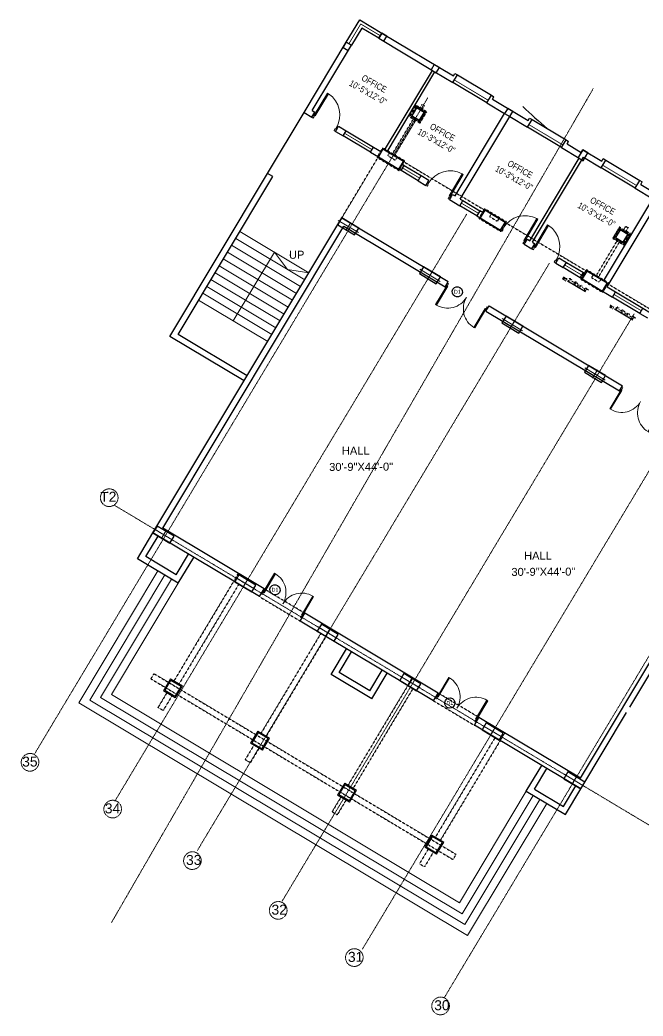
# Model space of a CAD drawing. Header units: inches. Extents: x -110725 to 51121, y 8404 to 44825.
# Drawn here: x -49094 to -48160, y 43082 to 44575 of the extents above; entities that cross this region are included whole.
import ezdxf
from ezdxf.enums import TextEntityAlignment as Align

# ---------------------------------------------------------------- set-up
doc = ezdxf.new("R2010")
doc.units = ezdxf.units.IN
doc.header["$LTSCALE"] = 0.1
doc.header["$MEASUREMENT"] = 0
doc.linetypes.add('CENTER', pattern=[2, 1.25, -0.25, 0.25, -0.25])
doc.linetypes.add('DASHED2', pattern=[0.375, 0.25, -0.125])
doc.layers.get('0').update_dxf_attribs({"color": 1, "lineweight": 0})
for name, color, linetype in [('COL', 6, 'Continuous'), ('GF', 1, 'Continuous'), ('GFT', 4, 'Continuous'), ('GFW', 5, 'Continuous')]:
    doc.layers.add(name, color=color, linetype=linetype)
for name, color, linetype, lineweight in [('dim', 252, 'Continuous', 0), ('DOOR', 32, 'Continuous', 0), ('GRID', 8, 'CENTER', 0), ('PLASTER', 7, 'Continuous', 0), ('PROPOSED', 40, 'Continuous', 0), ('stair', 5, 'Continuous', 0)]:
    doc.layers.add(name, color=color, linetype=linetype, lineweight=lineweight)
doc.styles.add('ARIAL', font='arial.ttf')
doc.styles.add('as', font='arial.ttf')
doc.styles.add('ROMAND', font='romand.shx')
doc.styles.add('ROMANS', font='arial.ttf', dxfattribs={"width": 0.8, "height": 15})

# ---------------------------------------------------------------- blocks, each defined once
blk = doc.blocks.new('DD3')
for p, q in [((-70.5, 34.9), (-70.5, 1.9)), ((-70.5, 34.9), (-69, 34.9)), ((-69, 1.9), (-69, 34.9)), ((-1.5, 34.9), (-3, 34.9)), ((-3, 1.9), (-3, 34.9)), ((-1.5, 34.9), (-1.5, 1.9)), ((-72, 1.9), (-72, -1.9)), ((-70.5, 1.9), (-72, 1.9)), ((-69, 1.9), (-70.5, 1.9)), ((-70.5, 0.4), (-70.5, 1.9)), ((-69.8, 0.4), (-70.5, 0.4)), ((-69.8, -1.9), (-69.8, 0.4)), ((-1.5, 1.9), (-3, 1.9)), ((-1.5, 0.4), (-2.2, 0.4)), ((-2.2, 0.4), (-2.2, -1.9)), ((-1.5, 1.9), (-1.5, 0.4)), ((0, 1.9), (-1.5, 1.9)), ((0, -1.9), (0, 1.9)), ((-72, -1.9), (-69.8, -1.9)), ((-2.2, -1.9), (0, -1.9))]:
    blk.add_line(p, q)
for centre, start, end in [((-69, 1.9), 359.9824, 90), ((-3, 1.9), 90, 180.0176)]:
    blk.add_arc(centre, 33, start, end)
blk = doc.blocks.new('D-6-dub')
blk.add_blockref('DD3', (0, 0))
blk = doc.blocks.new('D-1')
for points in [[(1.5, 34.9), (1.5, 1.9), (3, 1.9), (3, 34.9)], [(2.2, 0.4), (2.2, -1.9), (0, -1.9), (0, 1.9), (1.5, 1.9), (1.5, 0.4)], [(33.7, 0.4), (34.5, 0.4), (34.5, 1.9), (36, 1.9), (36, -1.9), (33.7, -1.9)]]:
    blk.add_lwpolyline(points, close=True)
blk.add_arc((1.5, 1.9), 33, 0, 87.3947)

msp = doc.modelspace()

# ---------------------------------------------------------------- hatches: boundary and pattern name
at = {"layer": 'PROPOSED', "linetype": 'Continuous', "extrusion": (-0.132116, 0.079088, 0.988074)}
h = msp.add_hatch(dxfattribs=at)
h.set_pattern_fill('ANSI31', color=256, scale=74.9997, angle=195.91222084, style=0)
h.set_pattern_definition([(240.912221, (-38374.843, 2277.266), (8.1925541, -4.5576286), [])])
h.paths.add_polyline_path([(-13291.73056, -63810.27108), (-13291.59921, -62761.27528), (-13129.60005, -62762.79556), (-13129.73121, -63810.29136)])

# ---------------------------------------------------------------- linework, layer by layer
at = {"layer": 'COL', "extrusion": (-0.132116, 0.079088, 0.988074)}
for p, q in [((-48551.76122, 44555.52678, 12.98289), (-48556.3848, 44547.80526, 12.98272)), ((-48556.3848, 44547.80526, 12.98272), (-48548.75538, 44543.2368, 14.36852)), ((-48544.1318, 44550.95832, 14.36869), (-48551.76122, 44555.52678, 12.98289)), ((-48548.75538, 44543.2368, 14.36852), (-48544.1318, 44550.95832, 14.36869)), ((-48604.85756, 44541.86356, 6.977), (-48609.48114, 44534.14204, 6.97683)), ((-48609.48114, 44534.14204, 6.97683), (-48601.85172, 44529.57357, 8.36263)), ((-48597.22814, 44537.29509, 8.3628), (-48604.85756, 44541.86356, 6.977)), ((-48601.85172, 44529.57357, 8.36263), (-48597.22814, 44537.29509, 8.3628)), ((-48473.13582, 44508.4462, 27.26434), (-48477.7594, 44500.72468, 27.26417)), ((-48477.7594, 44500.72468, 27.26417), (-48470.12998, 44496.15622, 28.64997)), ((-48465.5064, 44503.87774, 28.65014), (-48473.13582, 44508.4462, 27.26434)), ((-48470.12998, 44496.15622, 28.64997), (-48465.5064, 44503.87774, 28.65014)), ((-48363.14504, 44442.58415, 47.24297), (-48367.76862, 44434.86263, 47.2428)), ((-48355.51562, 44438.01569, 48.62878), (-48363.14504, 44442.58415, 47.24297)), ((-48367.76862, 44434.86263, 47.2428), (-48360.1392, 44430.29417, 48.6286)), ((-48360.1392, 44430.29417, 48.6286), (-48355.51562, 44438.01569, 48.62878)), ((-48250.49939, 44380.37743, 67.28401), (-48257.43476, 44368.79515, 67.28375)), ((-48242.86997, 44375.80896, 68.66981), (-48250.49939, 44380.37743, 67.28401)), ((-48257.43476, 44368.79515, 67.28375), (-48249.80535, 44364.22669, 68.66955)), ((-48249.80535, 44364.22669, 68.66955), (-48242.86997, 44375.80896, 68.66981))]:
    msp.add_line(p, q, dxfattribs=at)
at = {"layer": 'COL', "linetype": 'Continuous', "extrusion": (-0.132116, 0.079088, 0.988074)}
for p, q in [((-48611.60675, 44278.40738, 27.16216), (-48617.78468, 44268.11991, 27.15954)), ((-48586.19532, 44263.14588, 31.7815), (-48611.60675, 44278.40738, 27.16216)), ((-48617.78468, 44268.11991, 27.15954), (-48592.37325, 44252.85841, 31.77887)), ((-48592.37325, 44252.85841, 31.77887), (-48586.19532, 44263.14588, 31.7815)), ((-48489.24777, 44205.21381, 49.38138), (-48495.4257, 44194.92634, 49.37876)), ((-48463.83634, 44189.9523, 54.00071), (-48489.24777, 44205.21381, 49.38138)), ((-48495.4257, 44194.92634, 49.37876), (-48470.01427, 44179.66483, 53.99809)), ((-48470.01427, 44179.66483, 53.99809), (-48463.83634, 44189.9523, 54.00071)), ((-48365.64026, 44131.22293, 71.83136), (-48371.81819, 44120.93546, 71.82873)), ((-48340.22882, 44115.96143, 76.45069), (-48365.64026, 44131.22293, 71.83136)), ((-48371.81819, 44120.93546, 71.82873), (-48346.40676, 44105.67396, 76.44807)), ((-48346.40676, 44105.67396, 76.44807), (-48340.22882, 44115.96143, 76.45069)), ((-48242.03262, 44057.23227, 94.28133), (-48248.21055, 44046.9448, 94.27871)), ((-48216.62118, 44041.97077, 98.90066), (-48242.03262, 44057.23227, 94.28133)), ((-48248.21055, 44046.9448, 94.27871), (-48222.79911, 44031.6833, 98.89804)), ((-48222.79911, 44031.6833, 98.89804), (-48216.62118, 44041.97077, 98.90066)), ((-48888.30389, 43816.28386, 27.15428), (-48894.46743, 43805.98776, 27.15428)), ((-48862.87063, 43801.05876, 31.77362), (-48888.30389, 43816.28386, 27.15428)), ((-48894.46743, 43805.98776, 27.15428), (-48869.03417, 43790.76267, 31.77361)), ((-48869.03417, 43790.76267, 31.77361), (-48862.87063, 43801.05876, 31.77362)), ((-48765.83167, 43743.24443, 49.3763), (-48772.0096, 43732.95697, 49.37368)), ((-48740.42023, 43727.98293, 53.99564), (-48765.83167, 43743.24443, 49.3763)), ((-48772.0096, 43732.95697, 49.37368), (-48746.59816, 43717.69546, 53.99301)), ((-48746.59816, 43717.69546, 53.99301), (-48740.42023, 43727.98293, 53.99564)), ((-48642.24102, 43669.22547, 71.82627), (-48648.41895, 43658.938, 71.82365)), ((-48616.82959, 43653.96396, 76.4456), (-48642.24102, 43669.22547, 71.82627)), ((-48648.41895, 43658.938, 71.82365), (-48623.00752, 43643.6765, 76.44298)), ((-48623.00752, 43643.6765, 76.44298), (-48616.82959, 43653.96396, 76.4456)), ((-48518.7209, 43595.08907, 94.27621), (-48524.89883, 43584.8016, 94.27359)), ((-48493.30947, 43579.82756, 98.89554), (-48518.7209, 43595.08907, 94.27621)), ((-48524.89883, 43584.8016, 94.27359), (-48499.4874, 43569.54009, 98.89292)), ((-48499.4874, 43569.54009, 98.89292), (-48493.30947, 43579.82756, 98.89554)), ((-48395.12677, 43521.07591, 116.72618), (-48401.30471, 43510.78844, 116.72356)), ((-48369.71534, 43505.8144, 121.34551), (-48395.12677, 43521.07591, 116.72618)), ((-48401.30471, 43510.78844, 116.72356), (-48375.89327, 43495.52693, 121.34289)), ((-48375.89327, 43495.52693, 121.34289), (-48369.71534, 43505.8144, 121.34551)), ((-48272.815, 43447.81023, 138.94486), (-48278.99293, 43437.52276, 138.94224)), ((-48247.40356, 43432.54872, 143.56419), (-48272.815, 43447.81023, 138.94486)), ((-48278.99293, 43437.52276, 138.94224), (-48253.58149, 43422.26125, 143.56157)), ((-48253.58149, 43422.26125, 143.56157), (-48247.40356, 43432.54872, 143.56419))]:
    msp.add_line(p, q, dxfattribs=at)
at = {"layer": 'dim', "linetype": 'Continuous', "extrusion": (-0.132116, 0.079088, 0.988074)}
for p, q in [((-48586.74314, 44256.47599, 32.24212), (-48617.23686, 44274.7898, 26.69892)), ((-48605.69676, 44259.46041, 29.46895), (-48598.28324, 44271.80538, 29.47209)), ((-48464.38416, 44183.28242, 54.46133), (-48494.87788, 44201.59622, 48.91814)), ((-48483.33778, 44186.26684, 51.68816), (-48475.92426, 44198.6118, 51.69131)), ((-48340.77665, 44109.29154, 76.91131), (-48371.27037, 44127.60535, 71.36811)), ((-48359.73027, 44112.27596, 74.13814), (-48352.31675, 44124.62092, 74.14128)), ((-48217.169, 44035.30088, 99.36129), (-48247.66273, 44053.61469, 93.81809)), ((-48236.12262, 44038.2853, 96.58811), (-48228.70911, 44050.63026, 96.59126)), ((-48863.40907, 43794.3882, 32.23555), (-48893.92899, 43812.65832, 26.69235)), ((-48882.36716, 43797.3456, 29.46394), (-48874.97091, 43809.70092, 29.46395)), ((-48740.96805, 43721.31304, 54.45626), (-48771.46177, 43739.62685, 48.91306)), ((-48759.92167, 43724.29747, 51.68309), (-48752.50815, 43736.64243, 51.68623)), ((-48617.37741, 43647.29408, 76.90623), (-48647.87113, 43665.60788, 71.36303)), ((-48636.33103, 43650.2785, 74.13305), (-48628.91751, 43662.62346, 74.1362)), ((-48493.85729, 43573.15768, 99.35617), (-48524.35101, 43591.47148, 93.81297)), ((-48512.81091, 43576.1421, 96.58299), (-48505.39739, 43588.48706, 96.58614)), ((-48370.26316, 43499.14452, 121.80614), (-48400.75688, 43517.45832, 116.26294)), ((-48389.21678, 43502.12894, 119.03296), (-48381.80326, 43514.4739, 119.03611)), ((-48247.95138, 43425.87884, 144.02481), (-48278.4451, 43444.19264, 138.48161)), ((-48266.905, 43428.86326, 141.25164), (-48259.49148, 43441.20822, 141.25479))]:
    msp.add_line(p, q, dxfattribs=at)
at = {"layer": 'GF', "extrusion": (-0.132116, 0.079088, 0.988074)}
for p, q in [((-48556.3848, 44547.80526, 12.98272), (-48551.76122, 44555.52678, 12.98289)), ((-48556.3848, 44547.80526, 12.98272), (-48475.85205, 44499.58257, 27.61062)), ((-48551.76122, 44555.52678, 12.98289), (-48444.5255, 44491.31445, 32.4611)), ((-48604.85756, 44541.86356, 6.977), (-48597.22814, 44537.29509, 8.3628)), ((-48472.03734, 44497.29833, 28.30352), (-48445.33437, 44481.3087, 33.15382)), ((-48442.21371, 44495.17521, 32.46118), (-48438.399, 44492.89098, 33.15408)), ((-48387.53621, 44462.43454, 42.39276), (-48383.7215, 44460.15031, 43.08566)), ((-48386.03329, 44456.28955, 43.08557), (-48332.62736, 44424.31029, 52.78618)), ((-48394.47158, 44450.85226, 42.3925), (-48367.76862, 44434.86263, 47.2428)), ((-48360.1392, 44430.29417, 48.6286), (-48333.43624, 44414.30454, 53.47891)), ((-48330.31557, 44428.17105, 52.78627), (-48326.50086, 44425.88681, 53.47917)), ((-48275.63807, 44395.43037, 62.71784), (-48271.82336, 44393.14614, 63.41074)), ((-48282.57345, 44383.8481, 62.71758), (-48255.87048, 44367.85847, 67.56788)), ((-48274.13515, 44389.28538, 63.41065), (-48252.81118, 44376.51667, 67.28392)), ((-48252.81118, 44376.51667, 67.28392), (-48250.49939, 44380.37743, 67.28401)), ((-48250.49939, 44380.37743, 67.28401), (-48222.22911, 44363.45618, 72.41845)), ((-48329.84781, 44244.31419, 67.56511), (-48255.87048, 44367.85847, 67.56788)), ((-48326.0331, 44242.02995, 68.25801), (-48249.74398, 44369.43499, 68.26087)), ((-48249.74398, 44369.43499, 68.26087), (-48223.03798, 44353.45043, 73.11117)), ((-48219.91732, 44367.31694, 72.41853), (-48216.10261, 44365.03271, 73.11143)), ((-48522.76066, 44349.33954, 33.36423), (-48526.37959, 44351.50655, 32.70689)), ((-48522.76066, 44349.33954, 33.36423), (-48518.13707, 44357.06106, 33.36441)), ((-48522.76066, 44349.33954, 33.36423), (-48522.76066, 44349.33954, 33.36423)), ((-48518.13707, 44357.06106, 33.36441), (-48521.75601, 44359.22807, 32.70707)), ((-48497.32926, 44334.11132, 37.98357), (-48492.70568, 44341.83284, 37.98374)), ((-48485.88513, 44327.25862, 40.06227), (-48481.26155, 44334.98014, 40.06244)), ((-48165.23982, 44334.57627, 82.35011), (-48161.42511, 44332.29204, 83.04301)), ((-48172.17519, 44322.99399, 82.34985), (-48145.47526, 44306.99929, 87.20015)), ((-48163.7369, 44328.43128, 83.04292), (-48110.28459, 44296.41736, 92.7525)), ((-48450.28118, 44305.93912, 46.52934), (-48445.6576, 44313.66063, 46.52952)), ((-48434.9254, 44296.74414, 49.31855), (-48430.30182, 44304.46565, 49.31873)), ((-48219.45259, 44183.45501, 87.19737), (-48145.47526, 44306.99929, 87.20015)), ((-48214.13496, 44175.02579, 88.58309), (-48137.84584, 44302.43083, 88.58595)), ((-48894.46517, 43805.99147, 27.15428), (-48611.60675, 44278.40738, 27.16216)), ((-48611.60675, 44278.40738, 27.16216), (-48452.13769, 44182.925, 56.12742)), ((-48879.9006, 43813.00576, 28.54028), (-48608.60052, 44266.1175, 28.54784)), ((-48608.60052, 44266.1175, 28.54784), (-48456.76103, 44175.20333, 56.12729)), ((-48338.2861, 44238.8769, 66.87203), (-48333.66252, 44246.59842, 66.87221)), ((-48326.84197, 44232.0242, 68.95073), (-48322.21839, 44239.74572, 68.95091)), ((-48291.23802, 44210.7047, 75.41781), (-48286.61444, 44218.42621, 75.41798)), ((-48279.79389, 44203.852, 77.49651), (-48275.17031, 44211.57351, 77.49668)), ((-48456.76103, 44175.20333, 56.12729), (-48452.13769, 44182.925, 56.12742)), ((-48206.04285, 44159.69016, 90.89258), (-48201.41926, 44167.41168, 90.89276)), ((-48395.72448, 44138.6576, 67.2137), (-48391.10115, 44146.37926, 67.21383)), ((-48391.10115, 44146.37926, 67.21383), (-48191.22868, 44026.70527, 103.51778)), ((-48165.35262, 44135.32501, 98.28352), (-48160.72903, 44143.04653, 98.2837)), ((-48395.72448, 44138.6576, 67.2137), (-48195.85202, 44018.98361, 103.51765)), ((-48195.85202, 44018.98361, 103.51765), (-48191.22868, 44026.70527, 103.51778)), ((-48254.27605, 43438.41197, 142.17596), (-47982.97598, 43891.52371, 142.18352)), ((-48180.32687, 43544.60743, 143.56361), (-47970.72308, 43894.67716, 143.56945)), ((-48728.06421, 43722.0864, 56.11973), (-48879.9006, 43813.00576, 28.54028)), ((-48917.58185, 43767.38315, 27.15364), (-48894.46517, 43805.99147, 27.15428)), ((-48905.32895, 43770.5366, 28.53957), (-48886.8356, 43801.42326, 28.54008)), ((-48734.99922, 43710.50389, 56.11954), (-48894.46517, 43805.99147, 27.15428)), ((-48856.53498, 43730.83123, 38.24192), (-48917.58185, 43767.38315, 27.15364)), ((-48859.54121, 43743.12111, 36.85625), (-48905.32895, 43770.5366, 28.53957)), ((-48859.54121, 43743.12111, 36.85625), (-48841.04786, 43774.00777, 36.85677)), ((-48856.53498, 43730.83123, 38.24192), (-48833.41829, 43769.43955, 38.24257)), ((-48734.99922, 43710.50389, 56.11954), (-48728.06421, 43722.0864, 56.11973)), ((-48673.96319, 43673.95731, 67.20595), (-48667.02818, 43685.5398, 67.20614)), ((-48467.15188, 43565.87222, 103.5101), (-48667.02818, 43685.5398, 67.20614)), ((-48474.08689, 43554.28972, 103.5099), (-48673.96319, 43673.95731, 67.20595)), ((-48627.66413, 43593.79287, 79.81314), (-48604.54745, 43632.4012, 79.81378)), ((-48615.41123, 43596.94632, 81.19907), (-48596.91788, 43627.83298, 81.19958)), ((-48566.61725, 43557.24095, 90.90142), (-48627.66413, 43593.79287, 79.81314)), ((-48569.62348, 43569.53083, 89.51575), (-48615.41123, 43596.94632, 81.19907)), ((-48569.62348, 43569.53083, 89.51575), (-48551.13014, 43600.41749, 89.51627)), ((-48566.61725, 43557.24095, 90.90142), (-48543.50057, 43595.84927, 90.90207)), ((-48474.08795, 43554.28794, 103.5099), (-48467.15188, 43565.87222, 103.5101)), ((-48413.05141, 43517.74221, 114.59631), (-48406.11555, 43529.32613, 114.5965)), ((-48254.27605, 43438.41197, 142.17596), (-48406.11555, 43529.32613, 114.5965)), ((-48253.58149, 43422.26125, 143.56157), (-48184.95021, 43536.88577, 143.56348)), ((-48253.58149, 43422.26125, 143.56157), (-48413.05056, 43517.74363, 114.59631)), ((-48335.19153, 43418.67593, 132.93645), (-48312.07484, 43457.28425, 132.93709)), ((-48322.93862, 43421.82937, 134.32238), (-48304.44528, 43452.71603, 134.32289)), ((-48279.70441, 43395.94281, 142.17525), (-48261.21106, 43426.82947, 142.17577)), ((-48335.19153, 43418.67593, 132.93645), (-48276.69818, 43383.65293, 143.56092)), ((-48322.93862, 43421.82937, 134.32238), (-48279.70441, 43395.94281, 142.17525)), ((-48276.69818, 43383.65293, 143.56092), (-48253.58149, 43422.26125, 143.56157))]:
    msp.add_line(p, q, dxfattribs=at)
at = {"layer": 'GF', "linetype": 'Continuous', "extrusion": (-0.132116, 0.079088, 0.988074)}
for p, q in [((-48668.04652, 44436.33615, 6.97463), (-48604.85756, 44541.86356, 6.977)), ((-48655.79352, 44439.4892, 8.36061), (-48597.22814, 44537.29509, 8.3628)), ((-48547.51758, 44379.89905, 27.60793), (-48475.85205, 44499.58257, 27.61062)), ((-48543.70288, 44377.61481, 28.30083), (-48472.03734, 44497.29833, 28.30352)), ((-48445.33437, 44481.3087, 33.15382), (-48438.399, 44492.89098, 33.15408)), ((-48444.5255, 44491.31445, 32.4611), (-48442.21371, 44495.17521, 32.46118)), ((-48394.47158, 44450.85226, 42.3925), (-48387.53621, 44462.43454, 42.39276)), ((-48386.03329, 44456.28955, 43.08557), (-48383.7215, 44460.15031, 43.08566)), ((-48655.79352, 44439.4892, 8.36061), (-48651.97881, 44437.20497, 9.05351)), ((-48668.04652, 44436.33615, 6.97463), (-48656.6024, 44429.48345, 9.05333)), ((-48656.6024, 44429.48345, 9.05333), (-48651.97881, 44437.20497, 9.05351)), ((-48441.74595, 44311.31835, 47.24002), (-48367.76862, 44434.86263, 47.2428)), ((-48434.11653, 44306.74989, 48.62583), (-48360.1392, 44430.29417, 48.6286)), ((-48333.43624, 44414.30454, 53.47891), (-48326.50086, 44425.88681, 53.47917)), ((-48332.62736, 44424.31029, 52.78618), (-48330.31557, 44428.17105, 52.78627)), ((-48620.99844, 44408.16395, 15.52041), (-48616.37486, 44415.88546, 15.52058)), ((-48616.37486, 44415.88546, 15.52058), (-48604.93073, 44409.03276, 17.59928)), ((-48609.55431, 44401.31125, 17.59911), (-48604.93073, 44409.03276, 17.59928)), ((-48620.99844, 44408.16395, 15.52041), (-48609.55431, 44401.31125, 17.59911)), ((-48282.57345, 44383.8481, 62.71758), (-48275.63807, 44395.43037, 62.71784)), ((-48568.86408, 44376.94609, 24.99005), (-48564.2405, 44384.66761, 24.99022)), ((-48564.2405, 44384.66761, 24.99022), (-48552.27368, 44377.50193, 27.16386)), ((-48274.13515, 44389.28538, 63.41065), (-48271.82336, 44393.14614, 63.41074)), ((-48568.86408, 44376.94609, 24.99005), (-48556.89727, 44369.78041, 27.16369)), ((-48223.03798, 44353.45043, 73.11117), (-48216.10261, 44365.03271, 73.11143)), ((-48222.22911, 44363.45618, 72.41845), (-48219.91732, 44367.31694, 72.41853)), ((-48869.17238, 44100.45014, 6.96708), (-48722.75892, 44344.96486, 6.97258)), ((-48856.91938, 44103.60319, 8.35306), (-48715.1295, 44340.3964, 8.35838)), ((-48715.1295, 44340.3964, 8.35838), (-48722.75892, 44344.96486, 6.97258)), ((-48497.32926, 44334.11132, 37.98357), (-48485.88513, 44327.25862, 40.06227)), ((-48492.70568, 44341.83284, 37.98374), (-48481.26155, 44334.98014, 40.06244)), ((-48172.17519, 44322.99399, 82.34985), (-48165.23982, 44334.57627, 82.35011)), ((-48163.7369, 44328.43128, 83.04292), (-48161.42511, 44332.29204, 83.04301)), ((-48450.28118, 44305.93912, 46.52934), (-48434.9254, 44296.74414, 49.31855)), ((-48445.6576, 44313.66063, 46.52952), (-48441.74595, 44311.31835, 47.24002)), ((-48434.11653, 44306.74989, 48.62583), (-48430.30182, 44304.46565, 49.31873)), ((-48404.77159, 44289.17825, 53.95601), (-48409.39518, 44281.45674, 53.95584)), ((-48399.68531, 44286.13261, 54.87988), (-48404.77159, 44289.17825, 53.95601)), ((-48409.39518, 44281.45674, 53.95584), (-48404.3089, 44278.41109, 54.87971)), ((-48333.66252, 44246.59842, 66.87221), (-48329.84781, 44244.31419, 67.56511)), ((-48338.2861, 44238.8769, 66.87203), (-48326.84197, 44232.0242, 68.95073)), ((-48326.0331, 44242.02995, 68.25801), (-48322.21839, 44239.74572, 68.95091)), ((-48286.61444, 44218.42621, 75.41798), (-48275.17031, 44211.57351, 77.49668)), ((-48291.23802, 44210.7047, 75.41781), (-48279.79389, 44203.852, 77.49651)), ((-48254.3625, 44188.62378, 82.11584), (-48249.73892, 44196.34529, 82.11602)), ((-48254.3625, 44188.62378, 82.11584), (-48251.72053, 44187.04177, 82.59573)), ((-48249.73892, 44196.34529, 82.11602), (-48249.23236, 44196.04197, 82.20803)), ((-48249.23236, 44196.04197, 82.20803), (-48247.09694, 44194.76329, 82.5959)), ((-48229.41959, 44173.68806, 86.64645), (-48206.04285, 44159.69016, 90.89258)), ((-48214.13496, 44175.02579, 88.58309), (-48201.41926, 44167.41168, 90.89276)), ((-48160.72903, 44143.04653, 98.2837), (-48149.2849, 44136.19383, 100.3624)), ((-48165.35262, 44135.32501, 98.28352), (-48153.90849, 44128.47231, 100.36222)), ((-48758.02312, 44033.8944, 27.15614), (-48869.17238, 44100.45014, 6.96708)), ((-48753.39954, 44041.61592, 27.15631), (-48856.91938, 44103.60319, 8.35306))]:
    msp.add_line(p, q, dxfattribs=at)
at = {"layer": 'GF', "extrusion": (-0.132116, 0.079088, 0.988074), "elevation": 9951.06256}
for points in [[(-13208.46307, -63667.91549), (-13208.46138, -63654.41554), (-13221.96132, -63654.41385), (-13221.96301, -63667.9138)], [(-13143.21474, -63679.17361), (-13129.71479, -63679.1753), (-13129.71029, -63643.17545), (-13143.21023, -63643.17376)], [(-13143.1922, -63499.17433), (-13129.69226, -63499.17602), (-13129.68775, -63463.17617), (-13143.18769, -63463.17448)], [(-13208.41799, -63307.91693), (-13208.4163, -63294.41698), (-13221.91625, -63294.41529), (-13221.91794, -63307.91524)], [(-13143.16966, -63319.17505), (-13129.66972, -63319.17675), (-13129.66521, -63283.17689), (-13143.16516, -63283.1752)], [(-12296.86584, -63541.18815), (-12296.86416, -63523.18822), (-12278.86424, -63523.18989), (-12278.86591, -63541.18982)], [(-12296.85259, -63369.09291), (-12296.85426, -63387.09283), (-12278.85433, -63387.09451), (-12278.85266, -63369.09458)], [(-12296.83998, -63233.41557), (-12296.8383, -63215.41565), (-12278.83838, -63215.41732), (-12278.84005, -63233.41725)], [(-12296.82123, -63061.32033), (-12296.8229, -63079.32026), (-12278.82297, -63079.32193), (-12278.8213, -63061.32201)]]:
    msp.add_lwpolyline(points, close=True, dxfattribs=at)
at = {"layer": 'GFT', "extrusion": (-0.132116, 0.079088, 0.988074)}
for p, q in [((-48273.68727, 44184.2399, 79.88282), (-48246.55929, 44167.99577, 84.81032)), ((-48203.01375, 44141.92087, 92.7199), (-48175.88576, 44125.67674, 97.6474))]:
    msp.add_line(p, q, dxfattribs=at)
for centre in [(-13017.08444, -63471.37006, 9951.06256), (-12493.38759, -63476.27161, 9951.06256), (-12482.15307, -63160.53381, 9951.06256)]:
    msp.add_circle(centre, 7.69521, dxfattribs=at)
msp.add_arc((-14445.71756, -63281.32991, 9951.06256), 1166.86302, 347.68018086, 350.11157815, dxfattribs=at)
at = {"layer": 'GFW', "linetype": 'Continuous', "extrusion": (-0.132116, 0.079088, 0.988074)}
for p, q in [((-48604.85756, 44541.86356, 6.977), (-48584.82203, 44575.32347, 6.97776)), ((-48584.82203, 44575.32347, 6.97776), (-48551.76122, 44555.52678, 12.98289)), ((-48581.81619, 44563.03348, 8.36338), (-48597.22814, 44537.29509, 8.3628)), ((-48556.3848, 44547.80526, 12.98272), (-48581.81619, 44563.03348, 8.36338)), ((-48438.399, 44492.89098, 33.15408), (-48387.53621, 44462.43454, 42.39276)), ((-48394.47158, 44450.85226, 42.3925), (-48445.33437, 44481.3087, 33.15382)), ((-48722.75892, 44344.96486, 6.97258), (-48668.04652, 44436.33615, 6.97463)), ((-48326.50086, 44425.88681, 53.47917), (-48275.63807, 44395.43037, 62.71784)), ((-48604.93073, 44409.03276, 17.59928), (-48564.2405, 44384.66761, 24.99022)), ((-48282.57345, 44383.8481, 62.71758), (-48333.43624, 44414.30454, 53.47891)), ((-48568.86408, 44376.94609, 24.99005), (-48609.55431, 44401.31125, 17.59911)), ((-48216.10261, 44365.03271, 73.11143), (-48165.23982, 44334.57627, 82.35011)), ((-48497.32926, 44334.11132, 37.98357), (-48522.76066, 44349.33954, 33.36423)), ((-48518.13707, 44357.06106, 33.36441), (-48492.70568, 44341.83284, 37.98374)), ((-48172.17519, 44322.99399, 82.34985), (-48223.03798, 44353.45043, 73.11117)), ((-48430.30182, 44304.46565, 49.31873), (-48404.77159, 44289.17825, 53.95601)), ((-48409.39518, 44281.45674, 53.95584), (-48434.9254, 44296.74414, 49.31855)), ((-48254.3625, 44188.62378, 82.11584), (-48279.79389, 44203.852, 77.49651)), ((-48275.17031, 44211.57351, 77.49668), (-48249.73892, 44196.34529, 82.11602)), ((-48165.35262, 44135.32501, 98.28352), (-48206.04285, 44159.69016, 90.89258)), ((-48201.41926, 44167.41168, 90.89276), (-48160.72903, 44143.04653, 98.2837))]:
    msp.add_line(p, q, dxfattribs=at)
at = {"layer": 'GFW', "linetype": 'DASHED2', "extrusion": (-0.132116, 0.079088, 0.988074)}
for p, q in [((-48495.94213, 44440.80425, 29.62911), (-48491.31855, 44448.52577, 29.62929)), ((-48492.55128, 44438.77382, 30.24502), (-48487.9277, 44446.49534, 30.2452)), ((-48491.31855, 44448.52577, 29.62929), (-48487.9277, 44446.49534, 30.2452)), ((-48536.39848, 44373.24097, 29.62759), (-48502.87751, 44429.22197, 29.62885)), ((-48533.00763, 44371.21054, 30.24351), (-48499.48665, 44427.19154, 30.24476)), ((-48611.60966, 44278.40912, 27.16163), (-48556.89727, 44369.78041, 27.16369)), ((-48540.42512, 44375.65211, 28.8962), (-48542.73691, 44371.79135, 28.89611)), ((-48542.73691, 44371.79135, 28.89611), (-48531.29278, 44364.93865, 30.97481)), ((-48528.98099, 44368.79941, 30.9749), (-48531.29278, 44364.93865, 30.97481)), ((-48519.44422, 44363.08882, 32.70715), (-48397.37352, 44289.99337, 54.87997)), ((-48387.83675, 44284.28279, 56.61222), (-48390.14854, 44280.42203, 56.61213)), ((-48390.14854, 44280.42203, 56.61213), (-48378.70441, 44273.56933, 58.69083)), ((-48376.39262, 44277.43009, 58.69092), (-48378.70441, 44273.56933, 58.69083)), ((-48366.85585, 44271.71951, 60.42317), (-48244.78515, 44198.62405, 82.59599)), ((-48190.76539, 44258.06561, 85.06115), (-48186.14181, 44265.78713, 85.06133)), ((-48187.37454, 44256.03518, 85.67707), (-48182.75096, 44263.7567, 85.67724)), ((-48186.14181, 44265.78713, 85.06133), (-48182.75096, 44263.7567, 85.67724)), ((-48231.22174, 44190.50233, 85.05964), (-48197.70077, 44246.48334, 85.06089)), ((-48227.83089, 44188.4719, 85.67555), (-48194.30991, 44244.45291, 85.67681)), ((-48235.24838, 44192.91347, 84.32824), (-48237.56017, 44189.05271, 84.32815)), ((-48237.56017, 44189.05271, 84.32815), (-48226.11604, 44182.20001, 86.40686)), ((-48223.80425, 44186.06077, 86.40694), (-48226.11604, 44182.20001, 86.40686)), ((-48214.26748, 44180.35019, 88.13919), (-48092.19678, 44107.25473, 110.31201)), ((-48773.61083, 43733.62437, 49.10616), (-48766.67516, 43745.2088, 49.10629)), ((-48773.61083, 43733.62437, 49.10616), (-48863.87361, 43582.87201, 49.10364)), ((-48765.98141, 43729.0559, 50.49196), (-48856.24404, 43578.3038, 50.48945)), ((-48667.02536, 43685.54451, 67.20614), (-48728.0699, 43722.07689, 56.11973)), ((-48734.99776, 43710.50633, 56.11954), (-48673.96122, 43673.96059, 67.20595)), ((-48635.348, 43650.8428, 74.21933), (-48628.413, 43662.42529, 74.21952)), ((-48642.97847, 43655.4095, 72.83353), (-48732.46994, 43505.94536, 72.83103)), ((-48635.34876, 43650.84153, 74.21933), (-48724.84037, 43501.37714, 74.21683)), ((-48897.5121, 43587.27828, 44.25315), (-48892.88877, 43594.99994, 44.25328)), ((-48897.5121, 43587.27828, 44.25315), (-48444.93485, 43316.29686, 126.45728)), ((-48892.88877, 43594.99994, 44.25328), (-48440.31152, 43324.01852, 126.45741)), ((-48512.70102, 43577.40598, 96.49652), (-48505.76535, 43588.99042, 96.49665)), ((-48512.70102, 43577.40598, 96.49652), (-48602.19263, 43427.94159, 96.49403)), ((-48505.0716, 43572.83752, 97.88232), (-48594.56307, 43423.37338, 97.87983)), ((-48873.89084, 43566.14174, 49.10337), (-48886.9903, 43544.26369, 49.103)), ((-48866.26127, 43561.57352, 50.48917), (-48879.36073, 43539.69547, 50.4888)), ((-48406.11555, 43529.32613, 114.5965), (-48467.16009, 43565.8585, 103.51009)), ((-48879.36073, 43539.69547, 50.4888), (-48886.9903, 43544.26369, 49.103)), ((-48474.08795, 43554.28794, 103.5099), (-48413.05141, 43517.74221, 114.59631)), ((-48382.06776, 43499.19263, 120.22389), (-48471.56235, 43349.72327, 120.22139)), ((-48374.43819, 43494.62441, 121.60969), (-48367.50319, 43506.20691, 121.60988)), ((-48743.25772, 43487.92814, 72.83073), (-48756.35718, 43466.05009, 72.83037)), ((-48735.62816, 43483.35992, 74.21653), (-48748.72761, 43461.48187, 74.21617)), ((-48374.43819, 43494.62441, 121.60969), (-48463.93278, 43345.15506, 121.6072)), ((-48748.72761, 43461.48187, 74.21617), (-48756.35718, 43466.05009, 72.83037)), ((-48612.98042, 43409.92438, 96.49373), (-48626.07987, 43388.04633, 96.49336)), ((-48605.35085, 43405.35616, 97.87953), (-48618.45031, 43383.47811, 97.87916)), ((-48626.07987, 43388.04633, 96.49336), (-48618.45031, 43383.47811, 97.87916)), ((-48482.35013, 43331.70606, 120.22109), (-48495.44959, 43309.82801, 120.22073)), ((-48474.72056, 43327.13784, 121.6069), (-48487.82002, 43305.25979, 121.60653)), ((-48444.93485, 43316.29686, 126.45728), (-48440.31152, 43324.01852, 126.45741)), ((-48487.82002, 43305.25979, 121.60653), (-48495.44959, 43309.82801, 120.22073))]:
    msp.add_line(p, q, dxfattribs=at)
at = {"layer": 'GFW', "linetype": 'Continuous', "extrusion": (-0.132116, 0.079088, 0.988074), "const_width": 1.25, "elevation": 9951.06256}
for points in [[(-13252.73015, -63805.77598), (-13287.23002, -63805.77166), (-13287.2257, -63771.2718)], [(-13287.20178, -63580.27256), (-13287.20929, -63640.27232)], [(-13287.18525, -63448.27309), (-13287.19277, -63508.27285)], [(-13134.22255, -63741.29108), (-13134.21654, -63693.29127)], [(-13134.20973, -63638.90584), (-13134.20598, -63608.90596)], [(-13291.67518, -63320.77304), (-13291.68269, -63380.7728)], [(-13134.19676, -63535.2919), (-13134.19299, -63505.17544)], [(-13134.17385, -63352.29264), (-13134.17385, -63352.29264), (-13134.17009, -63322.29276)], [(-13134.16295, -63265.29298), (-13134.16295, -63265.29298), (-13134.15694, -63217.29318)]]:
    msp.add_lwpolyline(points, dxfattribs=at)
at = {"layer": 'GFW', "linetype": 'DASHED2', "extrusion": (-0.132116, 0.079088, 0.988074), "elevation": 9951.06256}
for points in [[(-13205.46346, -63670.91585), (-13205.46101, -63651.41593), (-13224.96094, -63651.41349), (-13224.96338, -63670.91341)], [(-13206.96326, -63669.41567), (-13206.9612, -63652.91573), (-13223.46113, -63652.91367), (-13223.4632, -63669.4136)], [(-13144.71492, -63680.67342), (-13128.21499, -63680.67548), (-13128.2101, -63641.67564), (-13144.71004, -63641.67357)], [(-13144.69238, -63500.67414), (-13128.19245, -63500.67621), (-13128.18757, -63461.67636), (-13144.6875, -63461.6743)], [(-13205.41838, -63310.91729), (-13205.41594, -63291.41737), (-13224.91586, -63291.41493), (-13224.9183, -63310.91485)], [(-13206.91819, -63309.41711), (-13206.91612, -63292.91718), (-13223.41605, -63292.91511), (-13223.41812, -63309.41505)], [(-13144.66984, -63320.67486), (-13128.16991, -63320.67693), (-13128.16503, -63281.67708), (-13144.66496, -63281.67502)]]:
    msp.add_lwpolyline(points, close=True, dxfattribs=at)
at = {"layer": 'GRID', "linetype": 'CENTER', "extrusion": (-0.132116, 0.079088, 0.988074)}
for p, q in [((-48235.01449, 44472.2883, 61.99775), (-48956.57547, 43221.91775, 65.60001)), ((-48482.50688, 44459.08392, 29.9624), (-49071.40929, 43475.52871, 29.94599)), ((-48424.35804, 44284.42749, 51.71737), (-48951.62724, 43403.80899, 51.70268)), ((-48300.759, 44210.42246, 74.16734), (-48828.02825, 43329.80388, 74.15265)), ((-48173.81889, 44134.41724, 97.22415), (-48701.08831, 43253.79837, 97.20946)), ((-48053.56086, 44062.41252, 119.06729), (-48580.83027, 43181.79366, 119.0526)), ((-47931.24718, 43989.14835, 141.2861), (-48458.50396, 43108.55057, 141.27141)), ((-48127.80566, 43353.91286, 165.84983), (-48952.76433, 43847.85831, 16.00798))]:
    msp.add_line(p, q, dxfattribs=at)
for centre in [(-12484.2415, -63763.66438, 9951.06256), (-12484.25647, -63763.65875, 9951.06256), (-12082.85781, -63660.45059, 9951.06256), (-12086.25584, -63516.48234, 9951.06256), (-12081.29914, -63372.56098, 9951.06256), (-12083.33686, -63222.18601, 9951.06256), (-12081.14574, -63086.41219, 9951.06256), (-12085.2975, -62936.4917, 9951.06256)]:
    msp.add_circle(centre, 13.30936, dxfattribs=at)
at = {"layer": 'PLASTER', "extrusion": (-0.132116, 0.079088, 0.988074), "elevation": 9951.06256}
for points in [[(-12298.36597, -63542.688), (-12298.36402, -63521.68809), (-12277.3641, -63521.69004), (-12277.36605, -63542.68995)], [(-12298.35244, -63367.59277), (-12298.3544, -63388.59269), (-12277.35448, -63388.59464), (-12277.35253, -63367.59472)], [(-12298.34011, -63234.91543), (-12298.33816, -63213.91551), (-12277.33824, -63213.91746), (-12277.34019, -63234.91738)], [(-12298.32108, -63059.8202), (-12298.32303, -63080.82011), (-12277.32312, -63080.82207), (-12277.32116, -63059.82215)]]:
    msp.add_lwpolyline(points, close=True, dxfattribs=at)
at = {"layer": 'stair', "linetype": 'Continuous', "extrusion": (-0.132116, 0.079088, 0.988074)}
for p, q in [((-48667.09266, 44185.75091, 27.15955), (-48770.6125, 44247.73818, 8.3563)), ((-48660.92235, 44196.04295, 27.16079), (-48764.44772, 44258.03354, 8.35653)), ((-48673.25744, 44175.45555, 27.15932), (-48776.77728, 44237.44283, 8.35607)), ((-48685.58699, 44154.86484, 27.15886), (-48789.10683, 44216.85211, 8.3556)), ((-48679.42221, 44165.1602, 27.15909), (-48782.94205, 44227.14747, 8.35584)), ((-48774.33557, 44124.08634, 17.75584), (-48712.6878, 44227.0399, 17.75816)), ((-48692.97262, 44201.24773, 22.45874), (-48712.6878, 44227.0399, 17.75816)), ((-48691.75177, 44144.56948, 27.15863), (-48795.27161, 44206.55676, 8.35537)), ((-48692.97262, 44201.24773, 22.45874), (-48660.92788, 44196.04627, 27.15978)), ((-48704.08132, 44123.97877, 27.15816), (-48807.60116, 44185.96604, 8.35491)), ((-48697.91655, 44134.27413, 27.1584), (-48801.43638, 44196.2614, 8.35514)), ((-48710.2461, 44113.68341, 27.15793), (-48813.76594, 44175.67069, 8.35468)), ((-48722.57566, 44093.0927, 27.15747), (-48826.09549, 44155.07997, 8.35422)), ((-48722.57566, 44093.0927, 27.15747), (-48826.09549, 44155.07997, 8.35422)), ((-48716.41088, 44103.38806, 27.1577), (-48819.93072, 44165.37533, 8.35445))]:
    msp.add_line(p, q, dxfattribs=at)
at = {"layer": 'stair', "extrusion": (-0.132116, 0.079088, 0.988074)}
for p, q in [((-48972.94993, 43559.48181, 36.39123), (-48866.70773, 43736.92218, 36.39419)), ((-48956.61272, 43563.68641, 38.23913), (-48856.53498, 43730.83123, 38.24192)), ((-48972.94993, 43559.48181, 36.39123), (-48431.26096, 43235.1446, 134.78122)), ((-48956.61272, 43563.68641, 38.23913), (-48435.26927, 43251.53111, 132.93366)), ((-48435.26927, 43251.53111, 132.93366), (-48335.19153, 43418.67593, 132.93645)), ((-48431.26096, 43235.1446, 134.78122), (-48325.01877, 43412.58497, 134.78418))]:
    msp.add_line(p, q, dxfattribs=at)
at = {"layer": 'stair', "extrusion": (-0.132116, 0.079088, 0.988074), "elevation": 9951.06256}
for points in [[(-12427.58907, -63643.22853), (-12196.77406, -63643.24998), (-12196.7102, -62956.26493), (-12427.52521, -62956.24347)], [(-12427.58796, -63631.22857), (-12208.7729, -63631.24892), (-12208.71127, -62968.26376), (-12427.52632, -62968.24342)]]:
    msp.add_lwpolyline(points, dxfattribs=at)

# ---------------------------------------------------------------- block references
at = {"layer": 'DOOR', "extrusion": (-0.132116, 0.079088, 0.988074)}
for name, p, xscale, yscale, zscale, rotation in [('D-1', (-13131.91701, -63796.79114, 9951.06256), 1.166662000001873, 1.166662000001873, 1.166662000001873, 89.99282590132822), ('D-1', (-13131.88654, -63553.40647, 9951.06256), -1.166662000001873, 1.166662000001937, 1.166662000001936, 89.99282590132822), ('D-1', (-13131.86392, -63421.29265, 9951.06256), -1.163423507016689, 1.163423507016753, 1.163423507016752, 89.99282590132822), ('D-1', (-13131.8683, -63407.7927, 9951.06256), 1.166662000001873, 1.166662000001873, 1.166662000001873, 89.99282590132822), ('D-6-dub', (-13018.69106, -63419.07357, 9951.06256), -0.9999960000000003, 0.9999960000000001, 0.9999960000000001, 269.9946735717817), ('D-6-dub', (-13018.66244, -63111.30099, 9951.06256), -0.9999960000000003, 0.9999960000000001, 0.9999960000000001, 269.9946735717817), ('D-6-dub', (-12479.3123, -63419.12371, 9951.06256), 0.9999960000000003, 0.9999960000000003, 0.9999960000000003, 89.99467357178182), ('D-6-dub', (-12479.28776, -63111.35113, 9951.06256), 0.9999960000000003, 0.9999960000000003, 0.9999960000000003, 89.99467357178182)]:
    msp.add_blockref(name, p, dxfattribs=dict(at, xscale=xscale, yscale=yscale, zscale=zscale, rotation=rotation))

# ---------------------------------------------------------------- texts
at = {"layer": 'GFT', "extrusion": (-0.132116, 0.079088, 0.988074)}
for s, height, rotation, style, p in [(' UP', 11.999952, 120.91222084, 'as', (-12927.54161, -63720.125, 9951.06256)), ('W2', 3.999984, 89.9928259, 'ROMAND', (-13114.02196, -63345.41181, 9951.06256)), ('2\'-6"x4\'-0"', 3.999984, 89.9928259, 'ROMAND', (-13116.85886, -63336.54841, 9951.06256)), ('W1', 3.999984, 89.9928259, 'ROMAND', (-13114.01152, -63262.04252, 9951.06256)), ('4\'-0"x4\'-0"', 3.999984, 89.9928259, 'ROMAND', (-13116.84842, -63253.17913, 9951.06256)), ('HALL', 11.999952, 120.91406851, 'as', (-12718.42483, -63494.51969, 9951.06256)), ('30\'-9"X44\'-0"', 11.999952, 120.91406851, 'as', (-12687.89325, -63498.44413, 9951.06256)), ('HALL', 11.999952, 120.91406851, 'as', (-12723.56606, -63175.65313, 9951.06256)), ('30\'-9"X44\'-0"', 11.999952, 120.91406851, 'as', (-12693.03449, -63179.57758, 9951.06256))]:
    msp.add_text(s, height=height, rotation=rotation, dxfattribs=dict(at, style=style)).set_placement(p)
at = {"layer": 'GFT', "extrusion": (-0.132116, 0.079088, 0.988074), "style": 'ARIAL'}
for p in [(-13017.11359, -63471.4167, 9951.06256), (-12493.41674, -63476.31824, 9951.06256), (-12482.18222, -63160.58044, 9951.06256)]:
    msp.add_text('D1', height=5.759977, rotation=120.91222084, dxfattribs=at).set_placement(p, align=Align.MIDDLE_CENTER)
at = {"layer": 'GFT', "extrusion": (-0.132116, 0.079088, 0.988074), "char_height": 9.5999616, "attachment_point": 1, "text_direction": (0.862596, -0.481913, 0.153911), "style": 'ROMANS'}
for s, insert in [('\\A1;{\\fArial CYR|b0|i0|c0|p34;    OFFICE\\fArial CYR|b0|i0|c204|p34;  \\fArial CYR|b0|i0|c0|p34;\\P10\\fArial CYR|b0|i0|c204|p34;\'-\\fArial CYR|b0|i0|c0|p34;5\\fArial CYR|b0|i0|c204|p34;"\\fArial CYR|b0|i0|c0|p34;x12\\fArial CYR|b0|i0|c204|p34;\'-\\fArial CYR|b0|i0|c0|p34;0\\fArial CYR|b0|i0|c204|p34;"}', (-48589.09934, 44499.77853, 12.45261)), ('\\A1;{\\fArial CYR|b0|i0|c0|p34;    OFFICE\\fArial CYR|b0|i0|c204|p34;  \\fArial CYR|b0|i0|c0|p34;\\P10\\fArial CYR|b0|i0|c204|p34;\'-\\fArial CYR|b0|i0|c0|p34;3\\fArial CYR|b0|i0|c204|p34;"\\fArial CYR|b0|i0|c0|p34;x12\\fArial CYR|b0|i0|c204|p34;\'-\\fArial CYR|b0|i0|c0|p34;0\\fArial CYR|b0|i0|c204|p34;"}', (-48486.73347, 44426.97921, 31.96699)), ('\\A1;{\\fArial CYR|b0|i0|c0|p34;    OFFICE\\fArial CYR|b0|i0|c204|p34;  \\fArial CYR|b0|i0|c0|p34;\\P10\\fArial CYR|b0|i0|c204|p34;\'-\\fArial CYR|b0|i0|c0|p34;3\\fArial CYR|b0|i0|c204|p34;"\\fArial CYR|b0|i0|c0|p34;x12\\fArial CYR|b0|i0|c204|p34;\'-\\fArial CYR|b0|i0|c0|p34;0\\fArial CYR|b0|i0|c204|p34;"}', (-48370.43121, 44371.53947, 51.95531)), ('\\A1;{\\fArial CYR|b0|i0|c0|p34;    OFFICE\\fArial CYR|b0|i0|c204|p34;  \\fArial CYR|b0|i0|c0|p34;\\P10\\fArial CYR|b0|i0|c204|p34;\'-\\fArial CYR|b0|i0|c0|p34;3\\fArial CYR|b0|i0|c204|p34;"\\fArial CYR|b0|i0|c0|p34;x12\\fArial CYR|b0|i0|c204|p34;\'-\\fArial CYR|b0|i0|c0|p34;0\\fArial CYR|b0|i0|c204|p34;"}', (-48246.74792, 44316.53433, 72.89576))]:
    msp.add_mtext_dynamic_manual_height_columns(s, width=1135.5, gutter_width=30, heights=[0], dxfattribs=dict(at, insert=insert))
at = {"layer": 'GRID', "color": 4, "extrusion": (-0.132116, 0.079088, 0.988074), "style": 'as'}
for s, p in [('T2', (-12471.95302, -63772.21978, 9951.06256)), ('35', (-12071.23721, -63667.35573, 9951.06256)), ('34', (-12074.63513, -63523.38766, 9951.06256)), ('33', (-12070.82066, -63377.5587, 9951.06256)), ('32', (-12072.61138, -63227.59624, 9951.06256)), ('31', (-12070.69318, -63091.36662, 9951.06256)), ('30', (-12074.84494, -62941.44613, 9951.06256))]:
    msp.add_text(s, height=14.99994, rotation=120.91222084, dxfattribs=at).set_placement(p)

doc.saveas('drawing.dxf')
